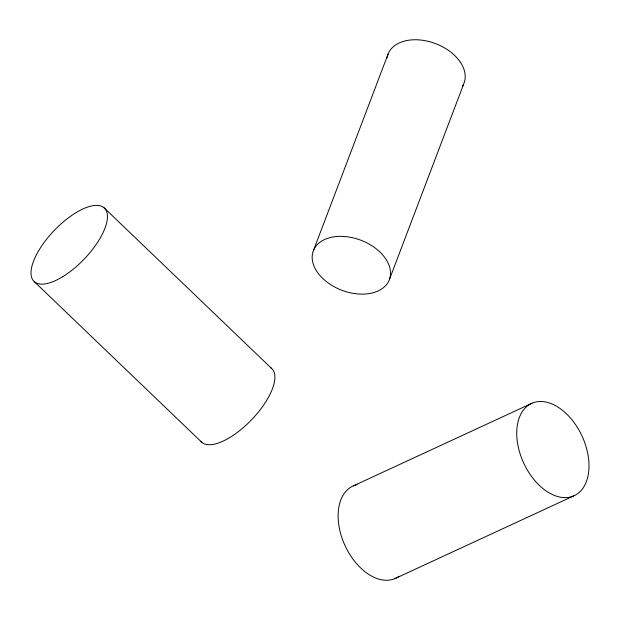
<?xml version="1.0" encoding="UTF-8"?>
<svg xmlns="http://www.w3.org/2000/svg" width="620" height="620" viewBox="0 0 620 620"><rect width="100%" height="100%" fill="white"/><g stroke="black" fill="none" stroke-linecap="round" stroke-linejoin="round"><path stroke-width="0.93" d="M313.363 250.774L388.043 54.18M389.344 279.713A40.657 26.776 20.8 0 0 340.636 236.344A40.657 26.776 20.8 0 0 324.082 279.674A40.657 26.776 20.8 0 0 389.344 279.713L464.031 83.111A40.657 26.776 20.8 0 0 432.861 42.664A40.657 26.776 20.8 0 0 387.066 57.885M353.4 485.847L532.038 403.209M395.072 578.545L573.709 495.907A50.817 32.139 65.2 0 0 568.029 415.377A50.817 32.139 65.2 0 0 516.879 437.387A50.817 32.139 65.2 0 0 573.709 495.907M104.083 207.801L271.552 368.404M34.356 281.728L201.826 442.331M270.351 367.528A50.817 20.716 -46.2 0 1 252.348 418.957A50.817 20.716 -46.2 0 1 200.795 441.262M399.063 576.259A50.817 32.139 65.2 0 1 345.735 547.088A50.817 32.139 65.2 0 1 354.834 485.297M355.562 485.057A50.817 32.139 65.2 0 1 357.058 484.67M463.249 84.862A40.657 26.776 20.8 0 1 462.28 86.529M62.651 276.737A50.817 20.716 -46.2 0 0 105.113 208.863A50.817 20.716 -46.2 0 0 39.897 248.69A50.817 20.716 -46.2 0 0 62.651 276.737"/></g></svg>
